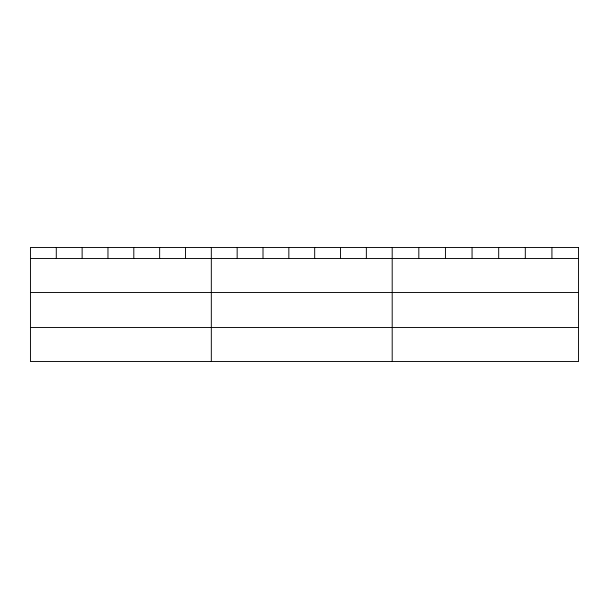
<?xml version="1.0" encoding="UTF-8"?>
<svg xmlns="http://www.w3.org/2000/svg" width="609" height="609" viewBox="0 0 609 609"><rect width="100%" height="100%" fill="white"/><g stroke="black" fill="none" stroke-linecap="round" stroke-linejoin="round"><path stroke-width="0.91" d="M30.45 258.467L578.55 258.467M30.45 292.48L578.55 292.48M30.45 327.52L578.55 327.52M551.929 247.467L551.929 258.467M525.308 247.467L525.308 258.467M498.687 247.467L498.687 258.467M472.059 247.467L472.059 258.467M445.438 247.467L445.438 258.467M418.817 247.467L418.817 258.467M392.196 247.467L392.196 361.533M366.359 247.467L366.359 258.467M340.515 247.467L340.515 258.467M314.678 247.467L314.678 258.467M288.841 247.467L288.841 258.467M263.004 247.467L263.004 258.467M237.16 247.467L237.16 258.467M211.323 247.467L211.323 361.533M185.486 247.467L185.486 258.467M159.642 247.467L159.642 258.467M133.805 247.467L133.805 258.467M107.968 247.467L107.968 258.467M82.131 247.467L82.131 258.467M56.287 247.467L56.287 258.467M578.55 247.467L30.45 247.467L30.45 361.533L578.55 361.533L578.55 247.467"/></g></svg>
